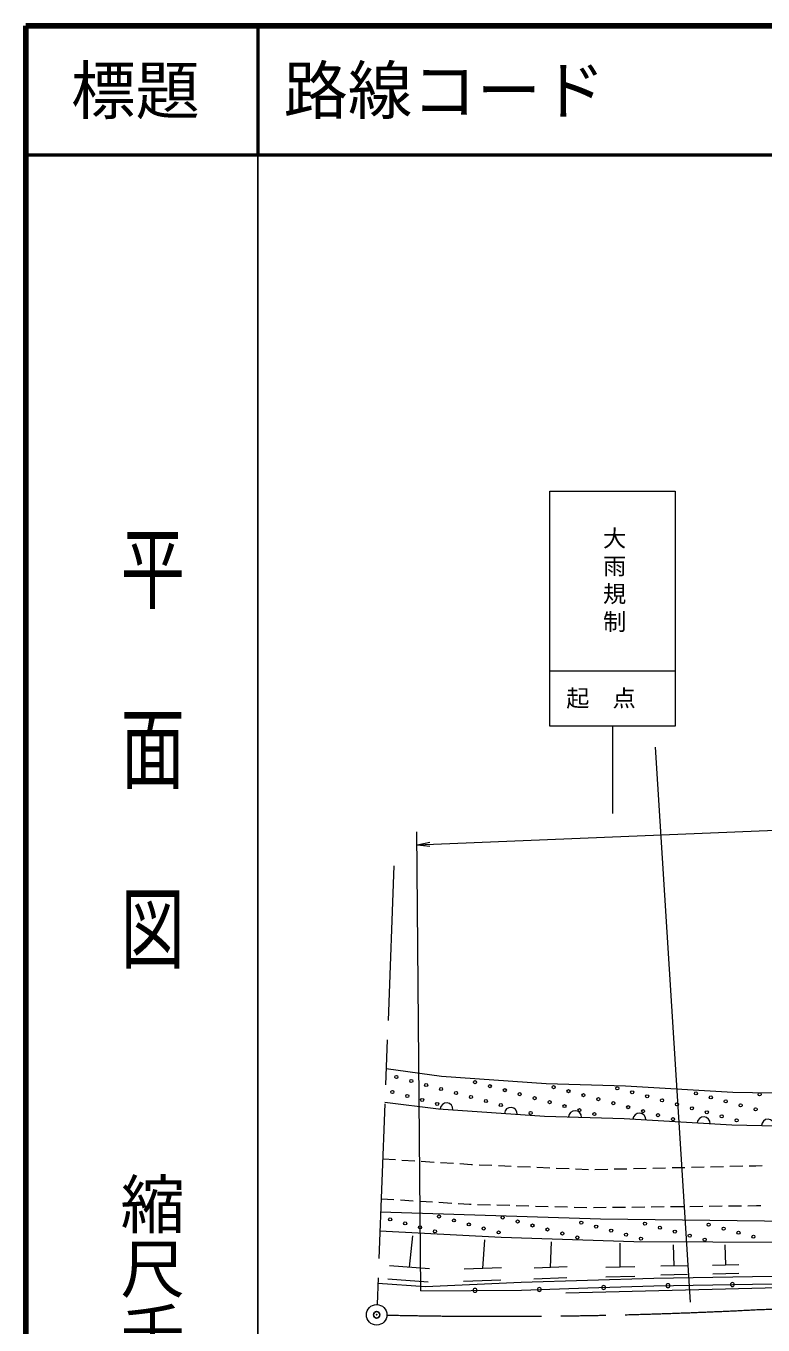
# Model space of a CAD drawing. Units: millimetres, scale not verified. Extents: x 40000 to 680000, y 20000 to 380000.
# Drawn here: x 40000 to 97247, y 279112 to 380000 of the extents above; entities that cross this region are included whole.
import ezdxf
from ezdxf.enums import TextEntityAlignment as Align

# ---------------------------------------------------------------- set-up
doc = ezdxf.new("R2010")
doc.units = ezdxf.units.MM
doc.header["$LTSCALE"] = 1000
doc.header["$PDMODE"] = 32
doc.header["$PDSIZE"] = 500
doc.linetypes.add('CHAIN', pattern=[18.5, 12, -1.5, 3.5, -1.5])
for name, color, linetype, lineweight in [('M-BGD', 7, 'Continuous', 13), ('M-BMK', 2, 'CHAIN', 13), ('M-BMK-SRVR', 3, 'Continuous', 13), ('M-STR-HTXT', 7, 'Continuous', 13), ('M-STR-STRC', 7, 'Continuous', 13), ('M-TTL', 2, 'Continuous', 140), ('M-TTL-BAND', 7, 'Continuous', 25), ('M-TTL-LINE', 7, 'Continuous', 50)]:
    doc.layers.add(name, color=color, linetype=linetype, lineweight=lineweight)
doc.layers.add('M-OTRS', color=6, linetype='Continuous')
doc.layers.add('M-TTL-TXT', color=7, linetype='Continuous')
doc.styles.add('@ＭＳ ゴシック', font='')
doc.styles.add('ＭＳ ゴシック', font='')
doc.styles.get('@ＭＳ ゴシック').set_extended_font_data('@MS Gothic')
doc.styles.get('ＭＳ ゴシック').set_extended_font_data('MS Gothic')

msp = doc.modelspace()

# ---------------------------------------------------------------- linework, layer by layer
at = {"layer": 'M-BGD'}
for p, q in [((67976, 299032), (72286, 298442)), ((72286, 298442), (80399, 297876)), ((80399, 297876), (86572, 297685)), ((86572, 297685), (94912, 297197)), ((94912, 297197), (101648, 297071)), ((67874, 296413), (72042, 295903)), ((72042, 295903), (80271, 295329)), ((80271, 295329), (86458, 295138)), ((86458, 295138), (94814, 294649)), ((94814, 294649), (101617, 294521)), ((67704, 292020), (68702, 291958)), ((69201, 291927), (70200, 291864)), ((70699, 291833), (71697, 291771)), ((72196, 291740), (73194, 291677)), ((73693, 291646), (74592, 291590)), ((74592, 291590), (74691, 291586)), ((75190, 291563), (76189, 291519)), ((76689, 291497), (77688, 291453)), ((78187, 291431), (79186, 291387)), ((79686, 291365), (80685, 291321)), ((81185, 291299), (82184, 291255)), ((82683, 291233), (83682, 291189)), ((84182, 291194), (85182, 291218)), ((85682, 291229), (86681, 291253)), ((87181, 291264), (88181, 291288)), ((88681, 291299), (89680, 291323)), ((90180, 291334), (91180, 291358)), ((91680, 291369), (92680, 291392)), ((93179, 291404), (94179, 291427)), ((94679, 291439), (95679, 291462)), ((96179, 291474), (96688, 291486)), ((96688, 291486), (97178, 291495)), ((67585, 288922), (68583, 288859)), ((69082, 288828), (70080, 288766)), ((70579, 288735), (71577, 288672)), ((72076, 288641), (73074, 288579)), ((73573, 288548), (74453, 288493)), ((67545, 287908), (84615, 287369)), ((74453, 288493), (74571, 288489)), ((75071, 288476), (76071, 288448)), ((76570, 288434), (77570, 288407)), ((78070, 288393), (79069, 288366)), ((79569, 288352), (80569, 288325)), ((81069, 288311), (82068, 288283)), ((82568, 288270), (83568, 288242)), ((84068, 288241), (85068, 288253)), ((85568, 288258), (86567, 288270)), ((87067, 288275), (88067, 288287)), ((88567, 288293), (89567, 288304)), ((90067, 288310), (91067, 288321)), ((91567, 288327), (92567, 288338)), ((93067, 288344), (94067, 288356)), ((94567, 288361), (95567, 288373)), ((96067, 288379), (96735, 288386)), ((96735, 288386), (97067, 288393)), ((84615, 287369), (100285, 287178)), ((67488, 286425), (76917, 285939)), ((69785, 283596), (70054, 286036)), ((75494, 283505), (75635, 285733)), ((76917, 285939), (87222, 285585)), ((80753, 283580), (80828, 285579)), ((87222, 285585), (100305, 285556)), ((86156, 283596), (86147, 285468)), ((90335, 283701), (90304, 285330)), ((94347, 283762), (94316, 285351)), ((71345, 283479), (68226, 283714)), ((76944, 283559), (74043, 283451)), ((82034, 283634), (79471, 283525)), ((87281, 283623), (85032, 283568)), ((91372, 283721), (89298, 283681)), ((95359, 283781), (93335, 283742)), ((71231, 282442), (68112, 282678)), ((76884, 282604), (73983, 282496)), ((78464, 282430), (88754, 282748)), ((82002, 282780), (79439, 282671)), ((87284, 282873), (85036, 282819)), ((88754, 282748), (101841, 282973)), ((91385, 283030), (89312, 282990)), ((95372, 283106), (93348, 283068)), ((67331, 282374), (71044, 282111)), ((70675, 281772), (78486, 281830)), ((71044, 282111), (78464, 282430)), ((78486, 281830), (83627, 281989)), ((81940, 281624), (101602, 282103)), ((83627, 281989), (88769, 282149)), ((88769, 282149), (101859, 282373))]:
    msp.add_line(p, q, dxfattribs=at)
for centre in [(68767, 298369), (69926, 298058), (71085, 297748), (74873, 297975), (76032, 297665), (80979, 297581), (68457, 297210), (69616, 296899), (70775, 296589), (72244, 297437), (73404, 297127), (74563, 296816), (75722, 296506), (77191, 297354), (78351, 297043), (79510, 296733), (82139, 297271), (83298, 296960), (84457, 296650), (85926, 297498), (87086, 297188), (88245, 296877), (89404, 296566), (92033, 297104), (93192, 296794), (96980, 297021), (71934, 296278), (76881, 296195), (79199, 295574), (80669, 296422), (81828, 296112), (82987, 295801), (84146, 295491), (85616, 296339), (86775, 296029), (87934, 295718), (90563, 296256), (91722, 295945), (92881, 295635), (94351, 296483), (95510, 296173), (96669, 295862), (89093, 295407), (90252, 295097), (94040, 295324), (95199, 295014), (72078, 287543), (77025, 287460), (68290, 287316), (69449, 287005), (70608, 286695), (73237, 287233), (74396, 286922), (75555, 286611), (78184, 287149), (79343, 286839), (80502, 286528), (83131, 287066), (84290, 286756), (85449, 286445), (88078, 286983), (89237, 286672), (93025, 286900), (94184, 286589), (71767, 286384), (76714, 286301), (81661, 286218), (82821, 285907), (86609, 286134), (87768, 285824), (90396, 286362), (91556, 286051), (92715, 285741), (95343, 286279), (96503, 285968)]:
    msp.add_circle(centre, 120, dxfattribs=at)
for centre, radius, start, end in [((72668, 295860), 500, 356.00909, 176.00909), ((77656, 295512), 500, 356.00909, 176.00909), ((82648, 295256), 500, 358.22853, 178.22853), ((87645, 295068), 500, 356.65063, 176.65063), ((92636, 294776), 500, 356.65063, 176.65063), ((97632, 294596), 500, 358.92583, 178.92583), ((74874, 281803), 150, 0, 180), ((74874, 281803), 150, 180, 0), ((79873, 281873), 150, 0, 180), ((79873, 281873), 150, 180, 0), ((84871, 282028), 150, 0, 180), ((84871, 282028), 150, 180, 0), ((89869, 282168), 150, 0, 180), ((89869, 282168), 150, 180, 0), ((94868, 282253), 150, 0, 180), ((94868, 282253), 150, 180, 0)]:
    msp.add_arc(centre, radius, start, end, dxfattribs=at)
at = {"layer": 'M-BMK'}
msp.add_line((68584, 314763), (67267, 280702), dxfattribs=at)
for centre, radius, start, end in [((77195, 786838), 506910, 272.2378, 275.82681), ((76734, 667645), 387858, 268.71489, 272.99331)]:
    msp.add_arc(centre, radius, start, end, dxfattribs=at)
at = {"layer": 'M-BMK-SRVR'}
msp.add_circle((67236, 279903), 800, dxfattribs=at)
at = {"layer": 'M-OTRS'}
msp.add_point((67236, 279903), dxfattribs=at)
at = {"layer": 'M-STR-HTXT'}
for p, q in [((70373, 316417), (150803, 319669)), ((70675, 281772), (70364, 317417)), ((70373, 316417), (71366, 316624)), ((70373, 316417), (71379, 316291))]:
    msp.add_line(p, q, dxfattribs=at)
at = {"layer": 'M-STR-STRC'}
for p, q in [((80689, 343877), (90434, 343877)), ((80689, 325611), (80689, 343877)), ((90434, 343877), (90434, 325611)), ((90434, 329885), (80689, 329885)), ((90434, 325611), (80689, 325611)), ((85562, 325611), (85561, 318836)), ((91606, 280881), (88890, 323986))]:
    msp.add_line(p, q, dxfattribs=at)
at = {"layer": 'M-TTL'}
for p, q in [((40000, 380000), (40000, 20000)), ((680000, 380000), (40000, 380000))]:
    msp.add_line(p, q, dxfattribs=at)
at = {"layer": 'M-TTL-BAND'}
msp.add_line((58000, 370000), (58000, 20000), dxfattribs=at)
at = {"layer": 'M-TTL-LINE'}
for p, q in [((58000, 380000), (58000, 370000)), ((40000, 370000), (680000, 370000))]:
    msp.add_line(p, q, dxfattribs=at)

# ---------------------------------------------------------------- texts
at = {"layer": 'M-STR-STRC', "insert": (85625, 332496), "char_height": 1320, "attachment_point": 6, "rotation": 270, "style": '@ＭＳ ゴシック'}
msp.add_mtext('\\T1.2;大雨規制', dxfattribs=at)
at = {"layer": 'M-STR-STRC', "insert": (85562, 326978), "char_height": 1320, "attachment_point": 8, "style": 'ＭＳ ゴシック'}
msp.add_mtext('\\T2;起点', dxfattribs=at)
at = {"layer": 'M-TTL-BAND', "style": '@ＭＳ ゴシック', "width": 1.4}
msp.add_text('平  面  図', height=3666, rotation=270, dxfattribs=at).set_placement((49777, 306475), align=Align.MIDDLE_RIGHT)
at = {"layer": 'M-TTL-BAND', "style": '@ＭＳ ゴシック'}
msp.add_text('縮尺千分の一', height=3666, rotation=270, dxfattribs=at).set_placement((49777, 261030), align=Align.MIDDLE_RIGHT)
at = {"layer": 'M-TTL-TXT', "style": 'ＭＳ ゴシック'}
msp.add_text('標題', height=3666, dxfattribs=at).set_placement((48500, 375000), align=Align.MIDDLE_CENTER)
msp.add_text('路線コード', height=3666, dxfattribs=at).set_placement((60000, 375000), align=Align.MIDDLE_LEFT)

doc.saveas('drawing.dxf')
